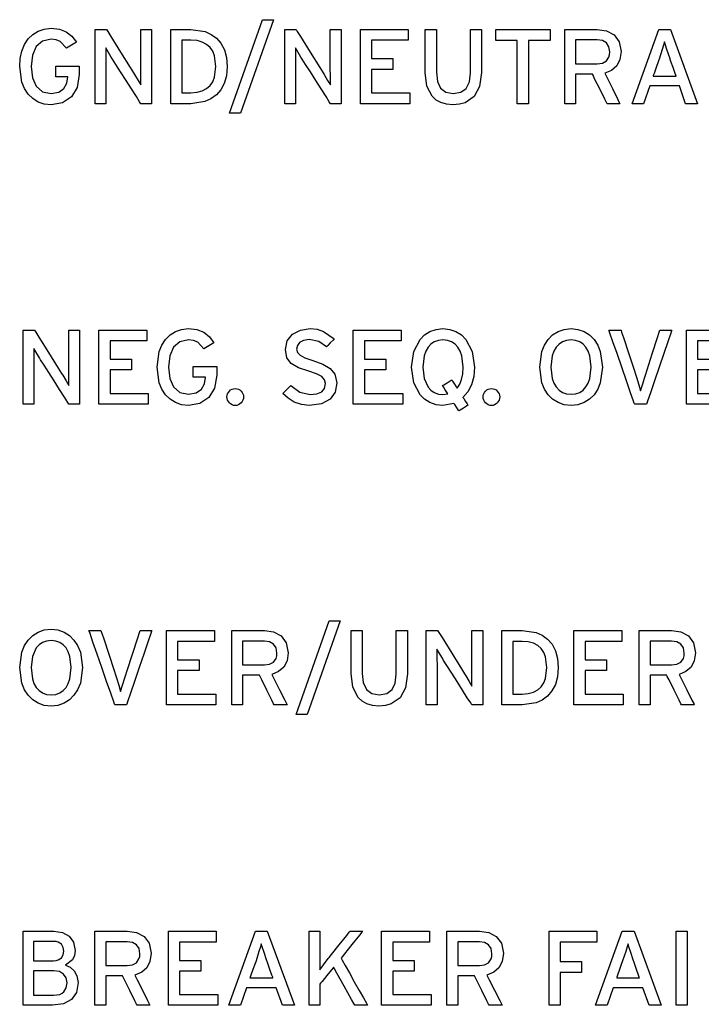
# Model space of a CAD drawing. Extents: x 4.9 to 38.9, y -1.1 to 21.9.
# Drawn here: x 6.899 to 7.703, y 14.814 to 15.976 of the extents above; entities that cross this region are included whole.
import ezdxf

# ---------------------------------------------------------------- set-up
doc = ezdxf.new("R2010")
doc.units = 0
doc.layers.get('0').update_dxf_attribs({"linetype": 'CONTINUOUS'})

msp = doc.modelspace()

# ---------------------------------------------------------------- linework, layer by layer
at = {"color": 7}
for points in [[(7.1589, 15.8656), (7.1461, 15.8656), (7.1849, 15.9758), (7.1978, 15.9758)], [(7.3005, 15.8768), (7.3005, 15.9643), (7.3568, 15.9643), (7.3568, 15.9518), (7.3136, 15.9518), (7.3136, 15.9301), (7.3387, 15.9301), (7.3387, 15.9172), (7.3136, 15.9172), (7.3136, 15.8897), (7.3587, 15.8897), (7.3587, 15.8768)], [(7.4984, 15.9514), (7.4984, 15.8768), (7.4853, 15.8768), (7.4853, 15.9514), (7.4599, 15.9514), (7.4599, 15.9643), (7.524, 15.9643), (7.524, 15.9514)], [(7.6838, 15.8768), (7.6764, 15.8979), (7.6415, 15.8979), (7.6342, 15.8768), (7.6206, 15.8768), (7.652, 15.9643), (7.6659, 15.9643), (7.6977, 15.8768)], [(6.9921, 15.5225), (6.9921, 15.61), (7.0484, 15.61), (7.0484, 15.5974), (7.0052, 15.5974), (7.0052, 15.5757), (7.0303, 15.5757), (7.0303, 15.5632), (7.0052, 15.5632), (7.0052, 15.5354), (7.0503, 15.5354), (7.0503, 15.5225)], [(7.292, 15.5225), (7.292, 15.61), (7.3485, 15.61), (7.3485, 15.5974), (7.3053, 15.5974), (7.3053, 15.5757), (7.3303, 15.5757), (7.3303, 15.5632), (7.3053, 15.5632), (7.3053, 15.5354), (7.3504, 15.5354), (7.3504, 15.5225)], [(7.6849, 15.5225), (7.6849, 15.61), (7.7411, 15.61), (7.7411, 15.5974), (7.6979, 15.5974), (7.6979, 15.5757), (7.723, 15.5757), (7.723, 15.5632), (7.6979, 15.5632), (7.6979, 15.5354), (7.743, 15.5354), (7.743, 15.5225)], [(7.2376, 15.157), (7.2247, 15.157), (7.2637, 15.2672), (7.2766, 15.2672)], [(7.0718, 15.1681), (7.0718, 15.256), (7.1283, 15.256), (7.1283, 15.2431), (7.0849, 15.2431), (7.0849, 15.2214), (7.1101, 15.2214), (7.1101, 15.2088), (7.0849, 15.2088), (7.0849, 15.181), (7.1301, 15.181), (7.1301, 15.1681)], [(7.5521, 15.1681), (7.5521, 15.256), (7.6084, 15.256), (7.6084, 15.2431), (7.5652, 15.2431), (7.5652, 15.2214), (7.5903, 15.2214), (7.5903, 15.2088), (7.5652, 15.2088), (7.5652, 15.181), (7.6103, 15.181), (7.6103, 15.1681)], [(7.074, 14.8141), (7.074, 14.9016), (7.1303, 14.9016), (7.1303, 14.8887), (7.0871, 14.8887), (7.0871, 14.867), (7.1121, 14.867), (7.1121, 14.8545), (7.0871, 14.8545), (7.0871, 14.8267), (7.1322, 14.8267), (7.1322, 14.8141)], [(7.2086, 14.8141), (7.2012, 14.8348), (7.1662, 14.8348), (7.1589, 14.8141), (7.1454, 14.8141), (7.1767, 14.9016), (7.1906, 14.9016), (7.2225, 14.8141)], [(7.3254, 14.8141), (7.3254, 14.9016), (7.3817, 14.9016), (7.3817, 14.8887), (7.3385, 14.8887), (7.3385, 14.867), (7.3637, 14.867), (7.3637, 14.8545), (7.3385, 14.8545), (7.3385, 14.8267), (7.3838, 14.8267), (7.3838, 14.8141)], [(7.536, 14.8887), (7.536, 14.8657), (7.5611, 14.8657), (7.5611, 14.8528), (7.536, 14.8528), (7.536, 14.8141), (7.5228, 14.8141), (7.5228, 14.9016), (7.5792, 14.9016), (7.5792, 14.8887)], [(7.6408, 14.8141), (7.6335, 14.8348), (7.5984, 14.8348), (7.5911, 14.8141), (7.5775, 14.8141), (7.6091, 14.9016), (7.623, 14.9016), (7.6549, 14.8141)], [(7.6727, 14.8141), (7.6727, 14.9016), (7.6857, 14.9016), (7.6857, 14.8141)]]:
    msp.add_lwpolyline(points, close=True, dxfattribs=at)
for points in [[(6.9357, 15.8755), (6.9276, 15.8763), (6.9204, 15.8788), (6.9141, 15.8828), (6.9087, 15.8881), (6.9044, 15.8947), (6.9013, 15.9024), (6.8987, 15.9206), (6.8994, 15.9302), (6.9013, 15.9389), (6.9044, 15.9466), (6.9087, 15.9532), (6.9141, 15.9585), (6.9204, 15.9624), (6.9276, 15.9648), (6.9357, 15.9657), (6.9455, 15.9647), (6.9536, 15.9616), (6.9603, 15.9565), (6.9655, 15.9494), (6.9637, 15.9483), (6.9597, 15.9458), (6.9558, 15.9434), (6.954, 15.9423), (6.9465, 15.9502), (6.9417, 15.9521), (6.9357, 15.9528), (6.9255, 15.9505), (6.9181, 15.9441), (6.9136, 15.9339), (6.9121, 15.9206), (6.9136, 15.9074), (6.9181, 15.8974), (6.9255, 15.891), (6.9357, 15.8887), (6.9448, 15.8903), (6.9509, 15.8947), (6.9544, 15.901), (6.9555, 15.9084), (6.9555, 15.9087), (6.9533, 15.9087), (6.9484, 15.9087), (6.9435, 15.9087), (6.9412, 15.9087), (6.9412, 15.9107), (6.9412, 15.915), (6.9412, 15.9193), (6.9412, 15.9212), (6.9424, 15.9212), (6.9456, 15.9212), (6.9551, 15.9212), (6.9646, 15.9212), (6.9677, 15.9212), (6.9689, 15.9212), (6.9689, 15.9197), (6.9689, 15.9162), (6.9689, 15.9127), (6.9689, 15.9111), (6.9664, 15.8961), (6.9596, 15.8849), (6.9491, 15.8779), (6.9357, 15.8755)], [(7.0416, 15.8768), (7.0401, 15.8792), (7.0362, 15.8854), (7.0306, 15.8942), (7.0242, 15.9043), (7.0177, 15.9144), (7.0121, 15.9232), (7.0082, 15.9294), (7.0067, 15.9318), (7.0003, 15.9426), (7.0003, 15.9387), (7.0003, 15.9331), (7.0003, 15.9223), (7.0003, 15.9203), (7.0003, 15.9152), (7.0003, 15.8995), (7.0003, 15.8839), (7.0003, 15.8788), (7.0003, 15.8768), (6.9983, 15.8768), (6.9939, 15.8768), (6.9895, 15.8768), (6.9875, 15.8768), (6.9875, 15.8778), (6.9875, 15.8806), (6.9875, 15.8905), (6.9875, 15.9045), (6.9875, 15.9206), (6.9875, 15.9366), (6.9875, 15.9506), (6.9875, 15.9606), (6.9875, 15.9633), (6.9875, 15.9643), (6.9896, 15.9643), (6.9942, 15.9643), (6.9988, 15.9643), (7.0009, 15.9643), (7.0024, 15.962), (7.0061, 15.956), (7.0175, 15.9377), (7.029, 15.9194), (7.0327, 15.9134), (7.0342, 15.9111), (7.0382, 15.9043), (7.0414, 15.8989), (7.0414, 15.9027), (7.0414, 15.9084), (7.0413, 15.9192), (7.0413, 15.9212), (7.0413, 15.9263), (7.0413, 15.9418), (7.0413, 15.9573), (7.0413, 15.9624), (7.0413, 15.9643), (7.0433, 15.9643), (7.0476, 15.9643), (7.052, 15.9643), (7.054, 15.9643), (7.054, 15.9633), (7.054, 15.9606), (7.054, 15.9506), (7.054, 15.9366), (7.054, 15.9206), (7.054, 15.9045), (7.054, 15.8905), (7.054, 15.8806), (7.054, 15.8778), (7.054, 15.8768), (7.0521, 15.8768), (7.0478, 15.8768), (7.0436, 15.8768), (7.0416, 15.8768)], [(7.1006, 15.8768), (7.0996, 15.8768), (7.0969, 15.8768), (7.0888, 15.8768), (7.0806, 15.8768), (7.0779, 15.8768), (7.0769, 15.8768), (7.0769, 15.8778), (7.0769, 15.8806), (7.0769, 15.8905), (7.0769, 15.9045), (7.0769, 15.9206), (7.0769, 15.9366), (7.0769, 15.9506), (7.0769, 15.9606), (7.0769, 15.9633), (7.0769, 15.9643), (7.0779, 15.9643), (7.0806, 15.9643), (7.0888, 15.9643), (7.0969, 15.9643), (7.0996, 15.9643), (7.1006, 15.9643), (7.1172, 15.9618), (7.1245, 15.9586), (7.1308, 15.954), (7.136, 15.948), (7.14, 15.9404), (7.1425, 15.9313), (7.1433, 15.9206), (7.1424, 15.9098), (7.1399, 15.9007), (7.1359, 15.8932), (7.1306, 15.8871), (7.1242, 15.8825), (7.117, 15.8793), (7.1006, 15.8768)], [(7.2652, 15.8768), (7.2637, 15.8792), (7.2598, 15.8854), (7.2542, 15.8942), (7.2478, 15.9043), (7.2414, 15.9144), (7.2358, 15.9232), (7.2318, 15.9294), (7.2303, 15.9318), (7.2239, 15.9426), (7.2239, 15.9387), (7.2239, 15.9331), (7.2239, 15.9223), (7.2239, 15.9203), (7.2239, 15.9152), (7.2239, 15.8995), (7.2239, 15.8839), (7.2239, 15.8788), (7.2239, 15.8768), (7.2219, 15.8768), (7.2175, 15.8768), (7.2131, 15.8768), (7.2112, 15.8768), (7.2112, 15.8778), (7.2112, 15.8806), (7.2112, 15.8905), (7.2112, 15.9045), (7.2112, 15.9206), (7.2112, 15.9366), (7.2112, 15.9506), (7.2112, 15.9606), (7.2112, 15.9633), (7.2112, 15.9643), (7.2133, 15.9643), (7.2179, 15.9643), (7.2225, 15.9643), (7.2246, 15.9643), (7.226, 15.962), (7.2297, 15.956), (7.2412, 15.9377), (7.2526, 15.9194), (7.2564, 15.9134), (7.2578, 15.9111), (7.2617, 15.9043), (7.2651, 15.8989), (7.265, 15.9027), (7.265, 15.9084), (7.2649, 15.9192), (7.2649, 15.9212), (7.2649, 15.9263), (7.2649, 15.9418), (7.2649, 15.9573), (7.2649, 15.9624), (7.2649, 15.9643), (7.2669, 15.9643), (7.2713, 15.9643), (7.2756, 15.9643), (7.2776, 15.9643), (7.2776, 15.9633), (7.2776, 15.9606), (7.2776, 15.9506), (7.2776, 15.9366), (7.2776, 15.9206), (7.2776, 15.9045), (7.2776, 15.8905), (7.2776, 15.8806), (7.2776, 15.8778), (7.2776, 15.8768), (7.2757, 15.8768), (7.2714, 15.8768), (7.2672, 15.8768), (7.2652, 15.8768)], [(7.4095, 15.8755), (7.4019, 15.8761), (7.3953, 15.8781), (7.3897, 15.8812), (7.385, 15.8856), (7.3787, 15.8976), (7.3766, 15.9138), (7.3766, 15.916), (7.3766, 15.9217), (7.3766, 15.9391), (7.3766, 15.9564), (7.3766, 15.9621), (7.3766, 15.9643), (7.3787, 15.9643), (7.3832, 15.9643), (7.3878, 15.9643), (7.3899, 15.9643), (7.3899, 15.9622), (7.3899, 15.9565), (7.3899, 15.9392), (7.3899, 15.922), (7.3899, 15.9163), (7.3899, 15.9141), (7.3911, 15.9031), (7.3949, 15.8952), (7.4012, 15.8903), (7.4099, 15.8887), (7.4188, 15.8903), (7.4251, 15.8949), (7.4288, 15.9026), (7.43, 15.9131), (7.43, 15.9153), (7.43, 15.9211), (7.43, 15.9387), (7.43, 15.9563), (7.43, 15.9621), (7.43, 15.9643), (7.4321, 15.9643), (7.4366, 15.9643), (7.4411, 15.9643), (7.4431, 15.9643), (7.4431, 15.9621), (7.4431, 15.9564), (7.4431, 15.9389), (7.4431, 15.9214), (7.4431, 15.9156), (7.4431, 15.9135), (7.4409, 15.8972), (7.4344, 15.8853), (7.4239, 15.878), (7.4172, 15.8761), (7.4095, 15.8755)], [(7.5884, 15.9128), (7.5892, 15.9112), (7.5912, 15.9072), (7.5974, 15.8948), (7.6036, 15.8824), (7.6056, 15.8784), (7.6064, 15.8768), (7.604, 15.8768), (7.5987, 15.8768), (7.5935, 15.8768), (7.5911, 15.8768), (7.5904, 15.8783), (7.5884, 15.8823), (7.5825, 15.8943), (7.5765, 15.9063), (7.5746, 15.9103), (7.5738, 15.9118), (7.5707, 15.9118), (7.5639, 15.9118), (7.5571, 15.9118), (7.554, 15.9118), (7.554, 15.9103), (7.554, 15.9063), (7.554, 15.8943), (7.554, 15.8823), (7.554, 15.8783), (7.554, 15.8768), (7.552, 15.8768), (7.5476, 15.8768), (7.5432, 15.8768), (7.5413, 15.8768), (7.5413, 15.8778), (7.5413, 15.8806), (7.5413, 15.8905), (7.5413, 15.9045), (7.5413, 15.9206), (7.5413, 15.9366), (7.5413, 15.9506), (7.5413, 15.9606), (7.5413, 15.9633), (7.5413, 15.9643), (7.5429, 15.9643), (7.5472, 15.9643), (7.5604, 15.9643), (7.5736, 15.9643), (7.5779, 15.9643), (7.5796, 15.9643), (7.5904, 15.9628), (7.5994, 15.958), (7.6055, 15.9499), (7.6077, 15.9382), (7.6064, 15.9288), (7.6025, 15.9214), (7.5964, 15.9161), (7.5884, 15.9128)], [(7.1006, 15.9518), (7.099, 15.9518), (7.0953, 15.9518), (7.0916, 15.9518), (7.0899, 15.9518), (7.0899, 15.9511), (7.0899, 15.9491), (7.0899, 15.9421), (7.0899, 15.9321), (7.0899, 15.9207), (7.0899, 15.9093), (7.0899, 15.8994), (7.0899, 15.8924), (7.0899, 15.8904), (7.0899, 15.8897), (7.0916, 15.8897), (7.0953, 15.8897), (7.099, 15.8897), (7.1006, 15.8897), (7.1079, 15.8903), (7.114, 15.892), (7.1191, 15.8946), (7.1231, 15.8983), (7.1262, 15.9028), (7.1283, 15.908), (7.1299, 15.9206), (7.1283, 15.9333), (7.1262, 15.9386), (7.1231, 15.9432), (7.1191, 15.9468), (7.114, 15.9495), (7.1079, 15.9512), (7.1006, 15.9518)], [(7.5796, 15.9521), (7.5785, 15.9521), (7.5756, 15.9521), (7.5668, 15.9521), (7.558, 15.9521), (7.5551, 15.9521), (7.554, 15.9521), (7.554, 15.9509), (7.554, 15.9477), (7.554, 15.938), (7.554, 15.9284), (7.554, 15.9252), (7.554, 15.924), (7.5551, 15.924), (7.558, 15.924), (7.5668, 15.924), (7.5756, 15.924), (7.5785, 15.924), (7.5796, 15.924), (7.5856, 15.9248), (7.5903, 15.9274), (7.5934, 15.9317), (7.5942, 15.9345), (7.5945, 15.9379), (7.5934, 15.944), (7.5903, 15.9484), (7.5856, 15.9512), (7.5796, 15.9521)], [(7.6654, 15.9297), (7.6617, 15.9406), (7.6599, 15.9459), (7.6588, 15.9497), (7.6577, 15.9459), (7.6561, 15.9406), (7.6525, 15.9294), (7.6522, 15.9285), (7.6514, 15.9263), (7.6489, 15.9194), (7.6465, 15.9125), (7.6457, 15.9102), (7.6454, 15.9094), (7.6465, 15.9094), (7.6496, 15.9094), (7.6589, 15.9094), (7.6682, 15.9094), (7.6713, 15.9094), (7.6725, 15.9094), (7.6722, 15.9103), (7.6714, 15.9126), (7.6689, 15.9196), (7.6665, 15.9265), (7.6657, 15.9289), (7.6654, 15.9297)], [(6.9568, 15.5225), (6.9553, 15.5248), (6.9514, 15.5311), (6.9458, 15.5399), (6.9394, 15.55), (6.933, 15.56), (6.9274, 15.5688), (6.9234, 15.5751), (6.9219, 15.5774), (6.9155, 15.5883), (6.9155, 15.5844), (6.9155, 15.5787), (6.9155, 15.5679), (6.9155, 15.566), (6.9155, 15.5608), (6.9155, 15.5452), (6.9155, 15.5296), (6.9155, 15.5244), (6.9155, 15.5225), (6.9135, 15.5225), (6.9091, 15.5225), (6.9048, 15.5225), (6.9028, 15.5225), (6.9028, 15.5235), (6.9028, 15.5262), (6.9028, 15.5362), (6.9028, 15.5502), (6.9028, 15.5662), (6.9028, 15.5823), (6.9028, 15.5963), (6.9028, 15.6062), (6.9028, 15.609), (6.9028, 15.61), (6.9049, 15.61), (6.9095, 15.61), (6.9141, 15.61), (6.9162, 15.61), (6.9176, 15.6077), (6.9213, 15.6017), (6.9328, 15.5834), (6.9442, 15.5651), (6.948, 15.559), (6.9494, 15.5567), (6.9535, 15.55), (6.9567, 15.5445), (6.9567, 15.5483), (6.9566, 15.5541), (6.9565, 15.5649), (6.9565, 15.5668), (6.9565, 15.5719), (6.9565, 15.5874), (6.9565, 15.6029), (6.9565, 15.608), (6.9565, 15.61), (6.9585, 15.61), (6.9629, 15.61), (6.9672, 15.61), (6.9692, 15.61), (6.9692, 15.609), (6.9692, 15.6062), (6.9692, 15.5963), (6.9692, 15.5823), (6.9692, 15.5662), (6.9692, 15.5502), (6.9692, 15.5362), (6.9692, 15.5262), (6.9692, 15.5235), (6.9692, 15.5225), (6.9673, 15.5225), (6.963, 15.5225), (6.9588, 15.5225), (6.9568, 15.5225)], [(7.0977, 15.5211), (7.0896, 15.522), (7.0824, 15.5245), (7.076, 15.5284), (7.0707, 15.5338), (7.0664, 15.5403), (7.0632, 15.548), (7.0606, 15.5662), (7.0632, 15.5846), (7.0664, 15.5924), (7.0707, 15.599), (7.076, 15.6044), (7.0824, 15.6083), (7.0896, 15.6108), (7.0977, 15.6117), (7.1075, 15.6106), (7.1157, 15.6074), (7.1223, 15.6022), (7.1274, 15.5951), (7.1256, 15.5939), (7.1216, 15.5915), (7.1177, 15.589), (7.1159, 15.5879), (7.1085, 15.5959), (7.1037, 15.5978), (7.0977, 15.5984), (7.0876, 15.5962), (7.0801, 15.5897), (7.0756, 15.5796), (7.074, 15.5662), (7.0756, 15.5531), (7.0801, 15.543), (7.0876, 15.5366), (7.0977, 15.5344), (7.1068, 15.536), (7.113, 15.5404), (7.1165, 15.5467), (7.1176, 15.554), (7.1176, 15.5544), (7.1153, 15.5544), (7.1105, 15.5544), (7.1056, 15.5544), (7.1033, 15.5544), (7.1033, 15.5563), (7.1033, 15.5606), (7.1033, 15.5649), (7.1033, 15.5669), (7.1045, 15.5669), (7.1076, 15.5669), (7.1171, 15.5669), (7.1266, 15.5669), (7.1298, 15.5669), (7.131, 15.5669), (7.131, 15.5653), (7.131, 15.5618), (7.131, 15.5583), (7.131, 15.5567), (7.1285, 15.5417), (7.1217, 15.5305), (7.1112, 15.5235), (7.0977, 15.5211)], [(7.24, 15.5211), (7.2308, 15.5222), (7.2224, 15.5251), (7.2151, 15.5296), (7.209, 15.5354), (7.2104, 15.5368), (7.2136, 15.5399), (7.2168, 15.5431), (7.2183, 15.5445), (7.2288, 15.5369), (7.241, 15.534), (7.2491, 15.5348), (7.2547, 15.5373), (7.258, 15.5413), (7.2591, 15.5469), (7.2581, 15.5514), (7.2548, 15.5551), (7.2487, 15.5583), (7.2395, 15.5615), (7.2274, 15.5656), (7.2188, 15.5706), (7.2137, 15.5774), (7.212, 15.5873), (7.2142, 15.5974), (7.2204, 15.6051), (7.2296, 15.6099), (7.241, 15.6117), (7.2494, 15.6109), (7.2568, 15.6085), (7.2695, 15.5998), (7.2681, 15.5983), (7.2649, 15.5951), (7.2618, 15.5918), (7.2603, 15.5903), (7.2513, 15.5966), (7.24, 15.5988), (7.2333, 15.5979), (7.2287, 15.5955), (7.2261, 15.5919), (7.2252, 15.5876), (7.2261, 15.5836), (7.2292, 15.5803), (7.235, 15.5773), (7.2444, 15.574), (7.2561, 15.57), (7.2649, 15.5649), (7.2704, 15.5579), (7.2724, 15.5479), (7.2705, 15.537), (7.2646, 15.5285), (7.2545, 15.5231), (7.24, 15.5211)], [(7.4212, 15.5306), (7.4222, 15.5292), (7.4242, 15.526), (7.4262, 15.5229), (7.4272, 15.5215), (7.4255, 15.5204), (7.4218, 15.5181), (7.4181, 15.5157), (7.4165, 15.5147), (7.4155, 15.5161), (7.4135, 15.5191), (7.4115, 15.5221), (7.4105, 15.5235), (7.3977, 15.5211), (7.3896, 15.522), (7.3824, 15.5245), (7.3761, 15.5284), (7.3707, 15.5338), (7.3633, 15.548), (7.3607, 15.5662), (7.3633, 15.5846), (7.3707, 15.599), (7.3761, 15.6044), (7.3824, 15.6083), (7.3896, 15.6108), (7.3977, 15.6117), (7.4058, 15.6108), (7.413, 15.6083), (7.4194, 15.6044), (7.4247, 15.599), (7.4322, 15.5846), (7.4348, 15.5662), (7.4339, 15.5553), (7.4312, 15.5456), (7.4269, 15.5373), (7.4212, 15.5306)], [(7.5487, 15.5211), (7.5406, 15.522), (7.5334, 15.5245), (7.527, 15.5284), (7.5217, 15.5338), (7.5175, 15.5403), (7.5143, 15.548), (7.5118, 15.5662), (7.5143, 15.5846), (7.5175, 15.5924), (7.5217, 15.599), (7.527, 15.6044), (7.5334, 15.6083), (7.5406, 15.6108), (7.5487, 15.6117), (7.5568, 15.6108), (7.5641, 15.6083), (7.5705, 15.6044), (7.5758, 15.599), (7.5801, 15.5924), (7.5832, 15.5846), (7.5858, 15.5662), (7.5832, 15.548), (7.5801, 15.5403), (7.5758, 15.5338), (7.5705, 15.5284), (7.5641, 15.5245), (7.5568, 15.522), (7.5487, 15.5211)], [(7.6376, 15.5225), (7.6354, 15.5225), (7.6306, 15.5225), (7.6258, 15.5225), (7.6237, 15.5225), (7.6233, 15.5235), (7.6224, 15.5262), (7.6189, 15.5362), (7.6141, 15.5502), (7.6085, 15.5662), (7.6029, 15.5823), (7.5981, 15.5963), (7.5946, 15.6062), (7.5936, 15.609), (7.5933, 15.61), (7.5955, 15.61), (7.6004, 15.61), (7.6053, 15.61), (7.6076, 15.61), (7.6083, 15.6076), (7.6104, 15.6013), (7.6167, 15.5822), (7.623, 15.563), (7.6251, 15.5567), (7.6259, 15.5544), (7.6286, 15.5456), (7.6306, 15.5384), (7.6328, 15.5456), (7.6355, 15.5544), (7.6363, 15.5567), (7.6383, 15.563), (7.6445, 15.5822), (7.6507, 15.6013), (7.6527, 15.6076), (7.6535, 15.61), (7.6557, 15.61), (7.6605, 15.61), (7.6654, 15.61), (7.6676, 15.61), (7.6672, 15.609), (7.6663, 15.6062), (7.6629, 15.5963), (7.6581, 15.5823), (7.6526, 15.5662), (7.6471, 15.5502), (7.6422, 15.5362), (7.6388, 15.5262), (7.6379, 15.5235), (7.6376, 15.5225)], [(7.3977, 15.5984), (7.3923, 15.5979), (7.3875, 15.5962), (7.3835, 15.5934), (7.3802, 15.5897), (7.3775, 15.5851), (7.3756, 15.5796), (7.3741, 15.5662), (7.3756, 15.553), (7.3802, 15.5429), (7.3835, 15.5391), (7.3875, 15.5363), (7.3923, 15.5346), (7.3977, 15.534), (7.4036, 15.5347), (7.4026, 15.5362), (7.4004, 15.5396), (7.3982, 15.543), (7.3971, 15.5445), (7.3988, 15.5456), (7.4026, 15.5479), (7.4063, 15.5502), (7.408, 15.5513), (7.409, 15.5498), (7.4111, 15.5464), (7.4133, 15.543), (7.4143, 15.5415), (7.4175, 15.5461), (7.4197, 15.5518), (7.421, 15.5585), (7.4214, 15.5662), (7.4199, 15.5796), (7.418, 15.5851), (7.4153, 15.5897), (7.4119, 15.5934), (7.4079, 15.5962), (7.4031, 15.5979), (7.3977, 15.5984)], [(7.5487, 15.5984), (7.5433, 15.5979), (7.5386, 15.5962), (7.5345, 15.5934), (7.5311, 15.5897), (7.5285, 15.5851), (7.5265, 15.5796), (7.525, 15.5662), (7.5265, 15.5531), (7.5285, 15.5476), (7.5311, 15.543), (7.5345, 15.5393), (7.5386, 15.5366), (7.5433, 15.5349), (7.5487, 15.5344), (7.5541, 15.5349), (7.5589, 15.5366), (7.5629, 15.5393), (7.5663, 15.543), (7.569, 15.5476), (7.5709, 15.5531), (7.5725, 15.5662), (7.5709, 15.5796), (7.569, 15.5851), (7.5663, 15.5897), (7.5629, 15.5934), (7.5589, 15.5962), (7.5541, 15.5979), (7.5487, 15.5984)], [(7.1528, 15.5211), (7.1509, 15.5213), (7.149, 15.522), (7.1473, 15.5229), (7.1459, 15.5242), (7.1447, 15.5257), (7.1438, 15.5274), (7.1432, 15.5293), (7.143, 15.5313), (7.1432, 15.5332), (7.1438, 15.535), (7.1447, 15.5366), (7.1459, 15.5381), (7.1473, 15.5394), (7.149, 15.5403), (7.1509, 15.5409), (7.1528, 15.5411), (7.1548, 15.5409), (7.1567, 15.5403), (7.1583, 15.5394), (7.1598, 15.5381), (7.161, 15.5366), (7.1619, 15.535), (7.1625, 15.5332), (7.1627, 15.5313), (7.1625, 15.5293), (7.1619, 15.5274), (7.161, 15.5257), (7.1598, 15.5242), (7.1583, 15.5229), (7.1567, 15.522), (7.1548, 15.5213), (7.1528, 15.5211)], [(7.4548, 15.5211), (7.4528, 15.5213), (7.451, 15.522), (7.4493, 15.5229), (7.4478, 15.5242), (7.4466, 15.5257), (7.4457, 15.5274), (7.4452, 15.5293), (7.445, 15.5313), (7.4452, 15.5332), (7.4457, 15.535), (7.4466, 15.5366), (7.4478, 15.5381), (7.4493, 15.5394), (7.451, 15.5403), (7.4528, 15.5409), (7.4548, 15.5411), (7.4568, 15.5409), (7.4586, 15.5403), (7.4603, 15.5394), (7.4617, 15.5381), (7.4629, 15.5366), (7.4639, 15.535), (7.4644, 15.5332), (7.4646, 15.5313), (7.4644, 15.5293), (7.4639, 15.5274), (7.4629, 15.5257), (7.4617, 15.5242), (7.4603, 15.5229), (7.4586, 15.522), (7.4568, 15.5213), (7.4548, 15.5211)], [(6.9357, 15.1668), (6.9276, 15.1676), (6.9204, 15.1701), (6.9141, 15.1741), (6.9087, 15.1795), (6.9044, 15.1861), (6.9013, 15.1938), (6.8987, 15.2122), (6.9013, 15.2304), (6.9044, 15.2381), (6.9087, 15.2447), (6.9141, 15.25), (6.9204, 15.254), (6.9276, 15.2565), (6.9357, 15.2573), (6.9438, 15.2565), (6.951, 15.254), (6.9574, 15.25), (6.9627, 15.2447), (6.967, 15.2381), (6.9702, 15.2304), (6.9728, 15.2122), (6.9702, 15.1938), (6.967, 15.1861), (6.9627, 15.1795), (6.9574, 15.1741), (6.951, 15.1701), (6.9438, 15.1676), (6.9357, 15.1668)], [(7.0245, 15.1681), (7.0223, 15.1681), (7.0176, 15.1681), (7.0129, 15.1681), (7.0108, 15.1681), (7.0104, 15.1691), (7.0095, 15.1719), (7.006, 15.1819), (7.0011, 15.1959), (6.9955, 15.2121), (6.9899, 15.2282), (6.985, 15.2422), (6.9816, 15.2522), (6.9806, 15.255), (6.9802, 15.256), (6.9825, 15.256), (6.9874, 15.256), (6.9923, 15.256), (6.9945, 15.256), (6.9953, 15.2536), (6.9973, 15.2472), (7.0036, 15.228), (7.0099, 15.2088), (7.012, 15.2024), (7.0128, 15.2), (7.0156, 15.1913), (7.0177, 15.1841), (7.0198, 15.1913), (7.0226, 15.2), (7.0234, 15.2024), (7.0254, 15.2088), (7.0316, 15.228), (7.0378, 15.2472), (7.0398, 15.2536), (7.0406, 15.256), (7.0428, 15.256), (7.0476, 15.256), (7.0523, 15.256), (7.0545, 15.256), (7.0542, 15.255), (7.0532, 15.2522), (7.0498, 15.2422), (7.045, 15.2282), (7.0395, 15.2121), (7.034, 15.1959), (7.0292, 15.1819), (7.0258, 15.1719), (7.0248, 15.1691), (7.0245, 15.1681)], [(7.1959, 15.2041), (7.1967, 15.2025), (7.1987, 15.1985), (7.2049, 15.1861), (7.2111, 15.1738), (7.2131, 15.1697), (7.2139, 15.1681), (7.2115, 15.1681), (7.2062, 15.1681), (7.201, 15.1681), (7.1986, 15.1681), (7.1979, 15.1696), (7.1959, 15.1736), (7.19, 15.1856), (7.184, 15.1976), (7.1821, 15.2016), (7.1813, 15.2031), (7.1782, 15.2031), (7.1714, 15.2031), (7.1646, 15.2031), (7.1615, 15.2031), (7.1615, 15.2016), (7.1615, 15.1976), (7.1615, 15.1856), (7.1615, 15.1736), (7.1615, 15.1696), (7.1615, 15.1681), (7.1595, 15.1681), (7.155, 15.1681), (7.1506, 15.1681), (7.1486, 15.1681), (7.1486, 15.1691), (7.1486, 15.1719), (7.1486, 15.1819), (7.1486, 15.1959), (7.1486, 15.2121), (7.1486, 15.2282), (7.1486, 15.2422), (7.1486, 15.2522), (7.1486, 15.255), (7.1486, 15.256), (7.1503, 15.256), (7.1546, 15.256), (7.1678, 15.256), (7.1811, 15.256), (7.1854, 15.256), (7.1871, 15.256), (7.1979, 15.2544), (7.2069, 15.2496), (7.213, 15.2414), (7.2152, 15.2295), (7.2139, 15.2201), (7.21, 15.2127), (7.2039, 15.2074), (7.1959, 15.2041)], [(7.3222, 15.1668), (7.3146, 15.1674), (7.3079, 15.1694), (7.3023, 15.1726), (7.2976, 15.1769), (7.2914, 15.189), (7.2893, 15.2051), (7.2893, 15.2073), (7.2893, 15.2131), (7.2893, 15.2305), (7.2893, 15.248), (7.2893, 15.2538), (7.2893, 15.256), (7.2914, 15.256), (7.2958, 15.256), (7.3003, 15.256), (7.3024, 15.256), (7.3024, 15.2538), (7.3024, 15.2481), (7.3024, 15.2307), (7.3024, 15.2133), (7.3024, 15.2076), (7.3024, 15.2054), (7.3037, 15.1945), (7.3075, 15.1865), (7.3137, 15.1816), (7.3224, 15.18), (7.3314, 15.1816), (7.3377, 15.1862), (7.3415, 15.1939), (7.3427, 15.2044), (7.3427, 15.2066), (7.3427, 15.2125), (7.3427, 15.2302), (7.3427, 15.2479), (7.3427, 15.2538), (7.3427, 15.256), (7.3448, 15.256), (7.3493, 15.256), (7.3537, 15.256), (7.3558, 15.256), (7.3558, 15.2538), (7.3558, 15.248), (7.3558, 15.2304), (7.3558, 15.2128), (7.3558, 15.207), (7.3558, 15.2048), (7.3536, 15.1885), (7.3471, 15.1766), (7.3366, 15.1693), (7.3299, 15.1674), (7.3222, 15.1668)], [(7.4319, 15.1681), (7.4304, 15.1705), (7.4264, 15.1767), (7.4209, 15.1855), (7.4144, 15.1956), (7.408, 15.2057), (7.4024, 15.2145), (7.3985, 15.2207), (7.397, 15.2231), (7.3905, 15.2339), (7.3906, 15.23), (7.3906, 15.2244), (7.3907, 15.2136), (7.3907, 15.2116), (7.3907, 15.2065), (7.3907, 15.1909), (7.3907, 15.1752), (7.3907, 15.1701), (7.3907, 15.1681), (7.3887, 15.1681), (7.3843, 15.1681), (7.38, 15.1681), (7.378, 15.1681), (7.378, 15.1691), (7.378, 15.1719), (7.378, 15.1819), (7.378, 15.1959), (7.378, 15.2121), (7.378, 15.2282), (7.378, 15.2422), (7.378, 15.2522), (7.378, 15.255), (7.378, 15.256), (7.3801, 15.256), (7.3847, 15.256), (7.3893, 15.256), (7.3914, 15.256), (7.3928, 15.2537), (7.3966, 15.2476), (7.408, 15.2292), (7.4194, 15.2108), (7.4232, 15.2047), (7.4246, 15.2024), (7.4286, 15.1957), (7.4317, 15.1902), (7.4317, 15.194), (7.4317, 15.1997), (7.4317, 15.2105), (7.4317, 15.2125), (7.4317, 15.2176), (7.4317, 15.2332), (7.4317, 15.2489), (7.4317, 15.254), (7.4317, 15.256), (7.4337, 15.256), (7.4381, 15.256), (7.4425, 15.256), (7.4445, 15.256), (7.4445, 15.255), (7.4445, 15.2522), (7.4445, 15.2422), (7.4445, 15.2282), (7.4445, 15.2121), (7.4445, 15.1959), (7.4445, 15.1819), (7.4445, 15.1719), (7.4445, 15.1691), (7.4445, 15.1681), (7.4425, 15.1681), (7.4382, 15.1681), (7.4339, 15.1681), (7.4319, 15.1681)], [(7.4911, 15.1681), (7.49, 15.1681), (7.4873, 15.1681), (7.4791, 15.1681), (7.4709, 15.1681), (7.4682, 15.1681), (7.4672, 15.1681), (7.4672, 15.1691), (7.4672, 15.1719), (7.4672, 15.1819), (7.4672, 15.1959), (7.4672, 15.2121), (7.4672, 15.2282), (7.4672, 15.2422), (7.4672, 15.2522), (7.4672, 15.255), (7.4672, 15.256), (7.4682, 15.256), (7.4709, 15.256), (7.4791, 15.256), (7.4873, 15.256), (7.49, 15.256), (7.4911, 15.256), (7.5076, 15.2535), (7.5148, 15.2503), (7.5211, 15.2457), (7.5263, 15.2396), (7.5303, 15.2321), (7.5328, 15.223), (7.5336, 15.2122), (7.5327, 15.2014), (7.5302, 15.1922), (7.5262, 15.1846), (7.5209, 15.1785), (7.5146, 15.1739), (7.5074, 15.1706), (7.4911, 15.1681)], [(7.6762, 15.2041), (7.677, 15.2025), (7.679, 15.1985), (7.6851, 15.1861), (7.6912, 15.1738), (7.6933, 15.1697), (7.694, 15.1681), (7.6917, 15.1681), (7.6865, 15.1681), (7.6813, 15.1681), (7.6789, 15.1681), (7.6782, 15.1696), (7.6762, 15.1736), (7.6702, 15.1856), (7.6642, 15.1976), (7.6622, 15.2016), (7.6615, 15.2031), (7.6584, 15.2031), (7.6516, 15.2031), (7.6449, 15.2031), (7.6418, 15.2031), (7.6418, 15.2016), (7.6418, 15.1976), (7.6418, 15.1856), (7.6418, 15.1736), (7.6418, 15.1696), (7.6418, 15.1681), (7.6398, 15.1681), (7.6354, 15.1681), (7.6309, 15.1681), (7.6289, 15.1681), (7.6289, 15.1691), (7.6289, 15.1719), (7.6289, 15.1819), (7.6289, 15.1959), (7.6289, 15.2121), (7.6289, 15.2282), (7.6289, 15.2422), (7.6289, 15.2522), (7.6289, 15.255), (7.6289, 15.256), (7.6306, 15.256), (7.6349, 15.256), (7.6481, 15.256), (7.6612, 15.256), (7.6656, 15.256), (7.6672, 15.256), (7.6781, 15.2544), (7.687, 15.2496), (7.6931, 15.2414), (7.6954, 15.2295), (7.694, 15.2201), (7.6902, 15.2127), (7.6842, 15.2074), (7.6762, 15.2041)], [(6.9357, 15.2441), (6.9303, 15.2435), (6.9255, 15.2418), (6.9215, 15.2391), (6.9181, 15.2354), (6.9136, 15.2254), (6.9121, 15.2122), (6.9136, 15.1989), (6.9155, 15.1934), (6.9181, 15.1887), (6.9215, 15.185), (6.9255, 15.1823), (6.9303, 15.1806), (6.9357, 15.18), (6.9411, 15.1806), (6.9459, 15.1823), (6.9499, 15.185), (6.9533, 15.1887), (6.9559, 15.1934), (6.9579, 15.1989), (6.9594, 15.2122), (6.9579, 15.2254), (6.9559, 15.2308), (6.9533, 15.2354), (6.9499, 15.2391), (6.9459, 15.2418), (6.9411, 15.2435), (6.9357, 15.2441)], [(7.1871, 15.2434), (7.186, 15.2434), (7.1831, 15.2434), (7.1743, 15.2434), (7.1655, 15.2434), (7.1626, 15.2434), (7.1615, 15.2434), (7.1615, 15.2422), (7.1615, 15.239), (7.1615, 15.2293), (7.1615, 15.2197), (7.1615, 15.2165), (7.1615, 15.2153), (7.1626, 15.2153), (7.1655, 15.2153), (7.1743, 15.2153), (7.1831, 15.2153), (7.186, 15.2153), (7.1871, 15.2153), (7.1931, 15.2161), (7.1978, 15.2187), (7.2009, 15.223), (7.2017, 15.2259), (7.202, 15.2292), (7.2009, 15.2353), (7.1979, 15.2397), (7.1931, 15.2425), (7.1871, 15.2434)], [(7.4911, 15.2431), (7.4894, 15.2431), (7.4856, 15.2431), (7.4819, 15.2431), (7.4802, 15.2431), (7.4802, 15.2424), (7.4802, 15.2404), (7.4802, 15.2334), (7.4802, 15.2234), (7.4802, 15.2121), (7.4802, 15.2007), (7.4802, 15.1907), (7.4802, 15.1837), (7.4802, 15.1817), (7.4802, 15.181), (7.4819, 15.181), (7.4856, 15.181), (7.4894, 15.181), (7.4911, 15.181), (7.4983, 15.1816), (7.5044, 15.1833), (7.5094, 15.186), (7.5134, 15.1896), (7.5165, 15.1942), (7.5186, 15.1995), (7.5202, 15.2122), (7.5186, 15.2248), (7.5165, 15.23), (7.5134, 15.2345), (7.5094, 15.2381), (7.5044, 15.2408), (7.4983, 15.2425), (7.4911, 15.2431)], [(7.6672, 15.2434), (7.6661, 15.2434), (7.6633, 15.2434), (7.6545, 15.2434), (7.6458, 15.2434), (7.6429, 15.2434), (7.6418, 15.2434), (7.6418, 15.2422), (7.6418, 15.239), (7.6418, 15.2293), (7.6418, 15.2197), (7.6418, 15.2165), (7.6418, 15.2153), (7.6429, 15.2153), (7.6458, 15.2153), (7.6545, 15.2153), (7.6633, 15.2153), (7.6661, 15.2153), (7.6672, 15.2153), (7.6733, 15.2161), (7.678, 15.2187), (7.6811, 15.223), (7.6819, 15.2259), (7.6821, 15.2292), (7.6811, 15.2353), (7.6781, 15.2397), (7.6734, 15.2425), (7.6672, 15.2434)], [(6.9375, 14.8141), (6.936, 14.8141), (6.9321, 14.8141), (6.9201, 14.8141), (6.9082, 14.8141), (6.9043, 14.8141), (6.9028, 14.8141), (6.9028, 14.8151), (6.9028, 14.8179), (6.9028, 14.8278), (6.9028, 14.8418), (6.9028, 14.8579), (6.9028, 14.8739), (6.9028, 14.888), (6.9028, 14.8979), (6.9028, 14.9006), (6.9028, 14.9016), (6.9043, 14.9016), (6.9084, 14.9016), (6.9208, 14.9016), (6.9332, 14.9016), (6.9373, 14.9016), (6.9389, 14.9016), (6.9492, 14.9001), (6.9571, 14.8957), (6.9622, 14.8886), (6.964, 14.8789), (6.9631, 14.8727), (6.9608, 14.8678), (6.9528, 14.8613), (6.958, 14.859), (6.9628, 14.8549), (6.9662, 14.849), (6.9675, 14.8409), (6.9655, 14.8292), (6.9597, 14.8208), (6.9503, 14.8158), (6.9375, 14.8141)], [(7.0345, 14.8497), (7.0353, 14.8482), (7.0373, 14.8442), (7.0434, 14.8319), (7.0495, 14.8197), (7.0515, 14.8157), (7.0523, 14.8141), (7.0499, 14.8141), (7.0448, 14.8141), (7.0396, 14.8141), (7.0372, 14.8141), (7.0365, 14.8156), (7.0345, 14.8195), (7.0285, 14.8314), (7.0225, 14.8433), (7.0205, 14.8472), (7.0197, 14.8487), (7.0167, 14.8487), (7.0099, 14.8487), (7.0032, 14.8487), (7.0001, 14.8487), (7.0001, 14.8472), (7.0001, 14.8433), (7.0001, 14.8314), (7.0001, 14.8195), (7.0001, 14.8156), (7.0001, 14.8141), (6.9981, 14.8141), (6.9936, 14.8141), (6.9892, 14.8141), (6.9872, 14.8141), (6.9872, 14.8151), (6.9872, 14.8179), (6.9872, 14.8278), (6.9872, 14.8418), (6.9872, 14.8579), (6.9872, 14.8739), (6.9872, 14.888), (6.9872, 14.8979), (6.9872, 14.9006), (6.9872, 14.9016), (6.9888, 14.9016), (6.9932, 14.9016), (7.0064, 14.9016), (7.0195, 14.9016), (7.0239, 14.9016), (7.0255, 14.9016), (7.0363, 14.9001), (7.0453, 14.8953), (7.0514, 14.8872), (7.0537, 14.8755), (7.0523, 14.8659), (7.0485, 14.8584), (7.0425, 14.8531), (7.0345, 14.8497)], [(7.2939, 14.8141), (7.2928, 14.8161), (7.29, 14.8211), (7.2814, 14.8365), (7.2727, 14.8519), (7.2699, 14.857), (7.2688, 14.8589), (7.2681, 14.8581), (7.2663, 14.8558), (7.2607, 14.8491), (7.2551, 14.8423), (7.2532, 14.8401), (7.2525, 14.8392), (7.2525, 14.8382), (7.2525, 14.8353), (7.2525, 14.8267), (7.2525, 14.8181), (7.2525, 14.8152), (7.2525, 14.8141), (7.2505, 14.8141), (7.2462, 14.8141), (7.2418, 14.8141), (7.2398, 14.8141), (7.2398, 14.8151), (7.2398, 14.8179), (7.2398, 14.8278), (7.2398, 14.8418), (7.2398, 14.8579), (7.2398, 14.8739), (7.2398, 14.888), (7.2398, 14.8979), (7.2398, 14.9006), (7.2398, 14.9016), (7.2418, 14.9016), (7.2462, 14.9016), (7.2505, 14.9016), (7.2525, 14.9016), (7.2525, 14.9003), (7.2525, 14.8969), (7.2525, 14.8865), (7.2525, 14.8762), (7.2525, 14.8727), (7.2525, 14.8714), (7.2524, 14.8558), (7.2568, 14.862), (7.2624, 14.8691), (7.2635, 14.8705), (7.2664, 14.8742), (7.2753, 14.8853), (7.2842, 14.8965), (7.2872, 14.9002), (7.2883, 14.9016), (7.2906, 14.9016), (7.2958, 14.9016), (7.3009, 14.9016), (7.3032, 14.9016), (7.3021, 14.9003), (7.2992, 14.8966), (7.2904, 14.8857), (7.2816, 14.8747), (7.2787, 14.8711), (7.2776, 14.8697), (7.279, 14.8674), (7.2825, 14.8611), (7.2875, 14.8522), (7.2932, 14.8419), (7.2989, 14.8317), (7.3039, 14.8228), (7.3075, 14.8165), (7.3088, 14.8141), (7.3065, 14.8141), (7.3014, 14.8141), (7.2962, 14.8141), (7.2939, 14.8141)], [(7.4495, 14.8497), (7.4503, 14.8482), (7.4523, 14.8442), (7.4584, 14.8319), (7.4646, 14.8197), (7.4666, 14.8157), (7.4673, 14.8141), (7.465, 14.8141), (7.4598, 14.8141), (7.4546, 14.8141), (7.4522, 14.8141), (7.4515, 14.8156), (7.4495, 14.8195), (7.4436, 14.8314), (7.4377, 14.8433), (7.4357, 14.8472), (7.435, 14.8487), (7.4319, 14.8487), (7.425, 14.8487), (7.4182, 14.8487), (7.4151, 14.8487), (7.4151, 14.8472), (7.4151, 14.8433), (7.4151, 14.8314), (7.4151, 14.8195), (7.4151, 14.8156), (7.4151, 14.8141), (7.4131, 14.8141), (7.4087, 14.8141), (7.4042, 14.8141), (7.4022, 14.8141), (7.4022, 14.8151), (7.4022, 14.8179), (7.4022, 14.8278), (7.4022, 14.8418), (7.4022, 14.8579), (7.4022, 14.8739), (7.4022, 14.888), (7.4022, 14.8979), (7.4022, 14.9006), (7.4022, 14.9016), (7.4039, 14.9016), (7.4082, 14.9016), (7.4215, 14.9016), (7.4347, 14.9016), (7.4391, 14.9016), (7.4407, 14.9016), (7.4516, 14.9001), (7.4605, 14.8953), (7.4666, 14.8872), (7.4689, 14.8755), (7.4675, 14.8659), (7.4637, 14.8584), (7.4576, 14.8531), (7.4495, 14.8497)], [(6.9387, 14.8894), (6.9377, 14.8894), (6.935, 14.8894), (6.9269, 14.8894), (6.9188, 14.8894), (6.9162, 14.8894), (6.9151, 14.8894), (6.9151, 14.8884), (6.9151, 14.8859), (6.9151, 14.8781), (6.9151, 14.8702), (6.9151, 14.8677), (6.9151, 14.8667), (6.9162, 14.8667), (6.9188, 14.8667), (6.9269, 14.8667), (6.935, 14.8667), (6.9377, 14.8667), (6.9387, 14.8667), (6.9417, 14.8669), (6.9442, 14.8676), (6.948, 14.8701), (6.9501, 14.8737), (6.9507, 14.8779), (6.9501, 14.8824), (6.948, 14.8861), (6.9442, 14.8885), (6.9417, 14.8892), (6.9387, 14.8894)], [(7.0255, 14.8891), (7.0244, 14.8891), (7.0215, 14.8891), (7.0128, 14.8891), (7.0041, 14.8891), (7.0012, 14.8891), (7.0001, 14.8891), (7.0001, 14.8879), (7.0001, 14.8847), (7.0001, 14.875), (7.0001, 14.8653), (7.0001, 14.8621), (7.0001, 14.8609), (7.0012, 14.8609), (7.0041, 14.8609), (7.0128, 14.8609), (7.0215, 14.8609), (7.0244, 14.8609), (7.0255, 14.8609), (7.0316, 14.8618), (7.0363, 14.8643), (7.0393, 14.8687), (7.0402, 14.8715), (7.0404, 14.8748), (7.0394, 14.8809), (7.0363, 14.8854), (7.0316, 14.8881), (7.0255, 14.8891)], [(7.1901, 14.8667), (7.1864, 14.8776), (7.1847, 14.8829), (7.1835, 14.8867), (7.1824, 14.8829), (7.1808, 14.8777), (7.1773, 14.8664), (7.1769, 14.8655), (7.1761, 14.8632), (7.1737, 14.8564), (7.1712, 14.8495), (7.1704, 14.8472), (7.1701, 14.8464), (7.1713, 14.8464), (7.1744, 14.8464), (7.1837, 14.8464), (7.193, 14.8464), (7.1961, 14.8464), (7.1973, 14.8464), (7.197, 14.8472), (7.1961, 14.8495), (7.1937, 14.8565), (7.1913, 14.8635), (7.1904, 14.8658), (7.1901, 14.8667)], [(7.4407, 14.8891), (7.4396, 14.8891), (7.4367, 14.8891), (7.4279, 14.8891), (7.4191, 14.8891), (7.4162, 14.8891), (7.4151, 14.8891), (7.4151, 14.8879), (7.4151, 14.8847), (7.4151, 14.875), (7.4151, 14.8653), (7.4151, 14.8621), (7.4151, 14.8609), (7.4162, 14.8609), (7.4191, 14.8609), (7.4279, 14.8609), (7.4367, 14.8609), (7.4396, 14.8609), (7.4407, 14.8609), (7.4467, 14.8618), (7.4513, 14.8643), (7.4544, 14.8687), (7.4552, 14.8715), (7.4555, 14.8748), (7.4544, 14.8809), (7.4514, 14.8854), (7.4467, 14.8881), (7.4407, 14.8891)], [(7.6225, 14.8667), (7.6187, 14.8776), (7.617, 14.8829), (7.6159, 14.8867), (7.6147, 14.8829), (7.6131, 14.8777), (7.6094, 14.8664), (7.6091, 14.8655), (7.6083, 14.8632), (7.6059, 14.8564), (7.6035, 14.8495), (7.6028, 14.8472), (7.6025, 14.8464), (7.6036, 14.8464), (7.6067, 14.8464), (7.6159, 14.8464), (7.6252, 14.8464), (7.6283, 14.8464), (7.6294, 14.8464), (7.6291, 14.8472), (7.6283, 14.8495), (7.6259, 14.8565), (7.6236, 14.8635), (7.6228, 14.8658), (7.6225, 14.8667)], [(6.9389, 14.8548), (6.9379, 14.8548), (6.9352, 14.8548), (6.927, 14.8548), (6.9188, 14.8548), (6.9162, 14.8548), (6.9151, 14.8548), (6.9151, 14.8536), (6.9151, 14.8503), (6.9151, 14.8457), (6.9151, 14.8404), (6.9151, 14.8351), (6.9151, 14.8305), (6.9151, 14.8272), (6.9151, 14.826), (6.9161, 14.826), (6.9188, 14.826), (6.9268, 14.826), (6.9349, 14.826), (6.9375, 14.826), (6.9385, 14.826), (6.9426, 14.8263), (6.946, 14.827), (6.9487, 14.8283), (6.9509, 14.83), (6.9536, 14.8346), (6.9545, 14.8406), (6.9534, 14.8465), (6.9504, 14.851), (6.9455, 14.8538), (6.9389, 14.8548)]]:
    msp.add_lwpolyline(points, dxfattribs=at)

doc.saveas('drawing.dxf')
